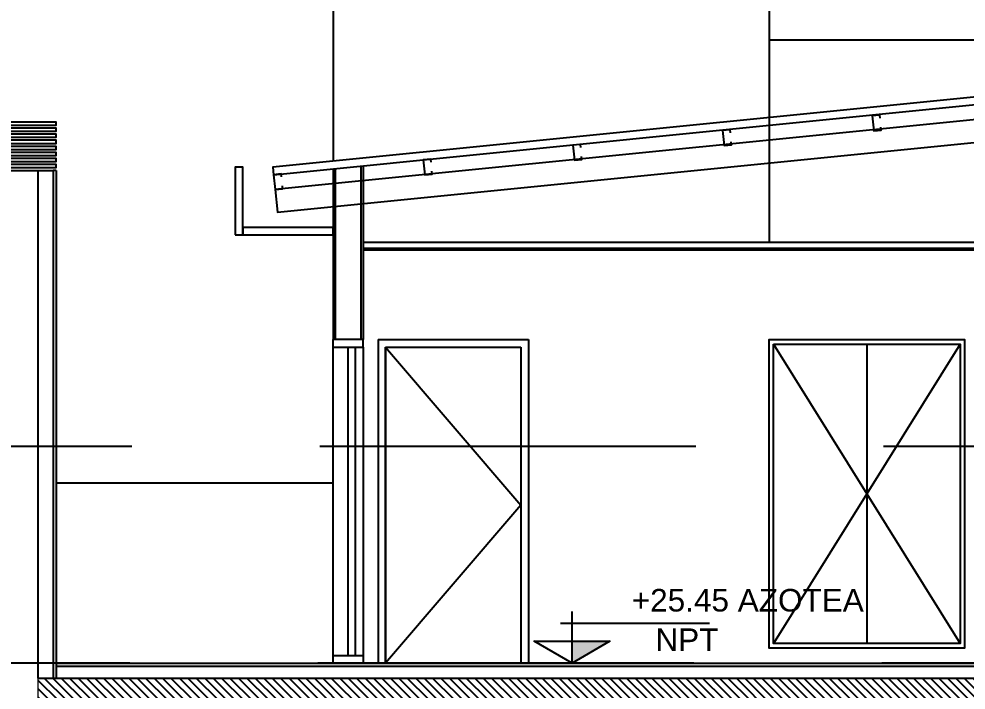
# Model space of a CAD drawing. Header units: metres. Extents: x 126 to 596, y -539 to -70.
# Drawn here: x 353.31 to 359.61, y -371.82 to -367.36 of the extents above; entities that cross this region are included whole.
import ezdxf
from ezdxf.enums import TextEntityAlignment as Align

# ---------------------------------------------------------------- set-up
doc = ezdxf.new("R2010")
doc.units = ezdxf.units.M
doc.header["$LTSCALE"] = 10
doc.linetypes.add('HIDDEN', pattern=[0.375, 0.25, -0.125])
for name, color, linetype in [('0.1', 1, 'Continuous'), ('01', 1, 'Continuous'), ('3', 3, 'Continuous'), ('A- Hatch Hormigon', 255, 'Continuous'), ('A-Muros', 4, 'Continuous'), ('A-NIVELES', 1, 'Continuous'), ('A-Pisos', 1, 'Continuous'), ('A-Proyección', 1, 'HIDDEN'), ('A-Revoques', 1, 'Continuous'), ('Dr Ejes en bloque', 4, 'Continuous'), ('PISO', 251, 'Continuous'), ('V-01', 1, 'Continuous')]:
    doc.layers.add(name, color=color, linetype=linetype)
doc.layers.add('Dr Contorno exterior torre', color=31, linetype='Continuous', transparency=0.5)
doc.layers.add('PILAR_HORMIGON', color=5, linetype='Continuous', lineweight=20)
doc.styles.add('Arial', font='arial.ttf')
doc.styles.add('COTAS', font='ROMANS.shx', dxfattribs={"width": 0.7})

# ---------------------------------------------------------------- blocks, each defined once
blk = doc.blocks.new('niveles')
at = {"layer": 'PISO', "linetype": 'HIDDEN'}
for p, q in [((572.1651, -271.3236, 0), (533.1869, -271.3237, 0)), ((572.152, -272.7636), (533.4553, -272.7636))]:
    blk.add_line(p, q, dxfattribs=at)
blk = doc.blocks.new('NivelGen')
blk.add_hatch(color=256).paths.add_polyline_path([(0.2515, 0.1452), (0, 0.1452), (0, 0)])
for p, q in [((0, 0), (0, 0.3426)), ((-0.0768, 0.2658), (0.9127, 0.2658))]:
    blk.add_line(p, q)
at = {"const_width": 0.01}
blk.add_lwpolyline([(-0.2515, 0.1452), (0, 0), (0.2515, 0.1452)], dxfattribs=at)
blk.add_lwpolyline([(0, 0), (-0.2515, 0.1452), (0.2515, 0.1452), (0, 0)])
at = {"style": 'COTAS', "width": 0.7}
for tag, p in [('NIVEL', (0.9732, 0.3652)), ('NPT.INT', (0.9732, 0.0475))]:
    blk.add_attdef(tag, text='', height=0.2, dxfattribs=at).set_placement(p, align=Align.RIGHT)

msp = doc.modelspace()

# ---------------------------------------------------------------- hatches: boundary and pattern name
at = {"layer": 'A- Hatch Hormigon'}
h = msp.add_hatch(dxfattribs=at)
h.set_pattern_fill('ANSI31', color=256, scale=0.0125, angle=-90, style=0)
h.set_pattern_definition([(315, (0, -30), (0.0280633004, 0.0280633004), [])])
h.paths.add_polyline_path([(355.3955, -371.8898), (355.3955, -372.3448), (355.5955, -372.3448), (355.5955, -371.8898), (358.1957, -371.8898), (358.1957, -372.3448), (358.3957, -372.3448), (358.3957, -371.8898), (364.8453, -371.8898), (364.8453, -372.3448), (365.0453, -372.3448), (365.0456, -371.866), (365.5445, -371.8648), (365.5445, -371.7448), (353.4349, -371.7448), (353.4349, -371.8898)])
h.paths.add_polyline_path([(340.7442, -371.7448), (340.7442, -371.8948), (340.7442, -372.3448), (340.9456, -372.3448), (340.9456, -371.8898), (346.3948, -371.8898), (346.3948, -372.3448), (346.5948, -372.3448), (346.5948, -371.8898), (351.6451, -371.8898), (351.6451, -372.3447), (351.8451, -372.3448), (351.8453, -371.8893), (353.1782, -371.8898), (353.1782, -371.7448)])

# ---------------------------------------------------------------- linework, layer by layer
at = {"color": 1}
for p, q in [((355.3955, -365.1448, 0), (355.3955, -368.3084, 0)), ((358.295, -365.1448, 0), (358.295, -368.8477, 0)), ((355.3955, -369.5448, 0), (355.3955, -369.4948, 0)), ((355.5955, -369.5448, 0), (355.5955, -369.4948, 0)), ((355.6951, -369.4948), (356.6951, -369.4948)), ((355.3955, -371.6448, 0), (355.3955, -369.5448, 0)), ((355.3955, -369.5448, 0), (355.5955, -369.5448, 0)), ((355.4955, -371.5948, 0), (355.4955, -369.5448, 0)), ((355.5455, -371.5948, 0), (355.5455, -369.5448, 0)), ((355.7451, -371.6448), (355.7451, -369.5448)), ((355.7451, -369.5448), (356.6451, -369.5448)), ((355.7451, -369.5448), (356.6451, -370.5948)), ((353.5549, -370.4474, 0), (355.3955, -370.4475, 0)), ((356.6451, -370.5948), (355.7451, -371.6448))]:
    msp.add_line(p, q, dxfattribs=at)
at = {"color": 1, "elevation": 0}
for points in [[(353.0582, -368.0698), (353.5549, -368.0698), (353.5549, -368.0498), (353.0582, -368.0498), (353.0582, -368.0698)], [(353.0582, -368.1098), (353.5549, -368.1098), (353.5549, -368.0898), (353.0582, -368.0898), (353.0582, -368.1098)], [(353.0582, -368.1498), (353.5549, -368.1498), (353.5549, -368.1298), (353.0582, -368.1298), (353.0582, -368.1498)], [(353.0582, -368.1898), (353.5549, -368.1898), (353.5549, -368.1698), (353.0582, -368.1698), (353.0582, -368.1898)], [(353.0582, -368.2298), (353.5549, -368.2298), (353.5549, -368.2098), (353.0582, -368.2098), (353.0582, -368.2298)], [(353.0582, -368.2698), (353.5549, -368.2698), (353.5549, -368.2498), (353.0582, -368.2498), (353.0582, -368.2698)], [(353.0582, -368.3098), (353.5549, -368.3098), (353.5549, -368.2898), (353.0582, -368.2898), (353.0582, -368.3098)], [(353.0582, -368.3498), (353.5549, -368.3498), (353.5549, -368.3298), (353.0582, -368.3298), (353.0582, -368.3498)], [(353.5549, -371.6448), (355.3955, -371.6448)], [(353.5549, -371.6648), (355.3955, -371.6648)], [(355.3955, -371.6448), (362.9406, -371.6448)], [(355.3955, -371.6648), (362.9406, -371.6648)]]:
    msp.add_lwpolyline(points, dxfattribs=at)
at = {"color": 1}
for points in [[(355.6951, -369.4948), (355.6951, -371.6448)], [(356.6951, -369.4948), (356.6951, -371.6448)], [(355.7451, -369.5448), (355.7451, -371.6448)], [(356.6451, -369.5448), (356.6451, -371.6448)]]:
    msp.add_lwpolyline(points, dxfattribs=at)
at = {"layer": '0.1', "elevation": 0}
msp.add_lwpolyline([(362.9406, -367.7047), (355.0104, -368.4977), (355.0254, -368.6469), (362.9406, -367.8554)], dxfattribs=at)
at = {"layer": '0.1'}
for points in [[(358.295, -369.4948), (358.295, -369.4948), (359.595, -369.4948), (359.595, -371.5448), (358.295, -371.5448)], [(358.325, -369.5248), (359.565, -369.5248), (359.565, -371.5148), (358.325, -371.5148)]]:
    msp.add_lwpolyline(points, close=True, dxfattribs=at)
for points in [[(358.325, -369.5248), (358.945, -370.5198), (358.325, -371.5148)], [(358.945, -369.5248), (358.945, -371.5148)], [(359.565, -369.5248), (358.945, -370.5198), (359.565, -371.5148)]]:
    msp.add_lwpolyline(points, dxfattribs=at)
at = {"layer": '01'}
msp.add_line((355.0005, -368.3982, 0), (362.9406, -367.6042, 0), dxfattribs=at)
at = {"layer": '01', "elevation": 0}
msp.add_lwpolyline([(362.9406, -367.5539), (354.9955, -368.3484), (355.0005, -368.3982)], dxfattribs=at)
at = {"layer": '01', "color": 3, "elevation": 0}
for points in [[(359.0331, -368.022), (359.0311, -368.0021), (358.9813, -368.0071), (358.9913, -368.1066), (359.041, -368.1016), (359.039, -368.0817)], [(358.9813, -368.0071), (358.9913, -368.1066)], [(358.0379, -368.1198), (358.0359, -368.0999), (357.9861, -368.1049), (357.9961, -368.2044), (358.0458, -368.1994), (358.0438, -368.1795)], [(357.9861, -368.1049), (357.9961, -368.2044)], [(357.0427, -368.2176), (357.0407, -368.1977), (356.9909, -368.2026), (357.0009, -368.3021), (357.0506, -368.2972), (357.0486, -368.2773)], [(356.9909, -368.2026), (357.0009, -368.3021)], [(356.0474, -368.3153), (356.0455, -368.2954), (355.9957, -368.3004), (356.0057, -368.3999), (356.0554, -368.3949), (356.0534, -368.375)], [(355.9957, -368.3004), (356.0057, -368.3999)], [(355.0522, -368.4131), (355.0502, -368.3932), (355.0005, -368.3982), (355.0104, -368.4977), (355.0602, -368.4927), (355.0582, -368.4728)], [(355.0005, -368.3982), (355.0104, -368.4977)]]:
    msp.add_lwpolyline(points, dxfattribs=at)
at = {"layer": '3', "elevation": 0}
msp.add_lwpolyline([(354.7455, -368.7984), (354.7955, -368.7984), (354.7955, -368.3484), (354.7455, -368.3484)], close=True, dxfattribs=at)
msp.add_lwpolyline([(354.7955, -368.7984), (355.3955, -368.7984), (355.3955, -368.7484), (354.7955, -368.7484), (354.7955, -368.7984)], dxfattribs=at)
at = {"layer": 'A-Muros'}
for p, q in [((353.4349, -371.7448, 0), (353.4349, -368.3698, 0)), ((353.4349, -368.3698, 0), (353.5349, -368.3698, 0)), ((353.5349, -368.3698, 0), (353.5349, -371.7448, 0)), ((355.5805, -369.4948, 0), (355.4105, -369.4948, 0))]:
    msp.add_line(p, q, dxfattribs=at)
at = {"layer": 'A-Muros', "elevation": 0}
for points in [[(355.4105, -368.3572), (355.4105, -369.4948)], [(355.5805, -368.3402), (355.5805, -369.4948)]]:
    msp.add_lwpolyline(points, dxfattribs=at)
at = {"layer": 'A-Pisos'}
msp.add_lwpolyline([(362.9406, -367.5036), (358.295, -367.5036)], dxfattribs=at)
at = {"layer": 'A-Pisos', "elevation": 0}
msp.add_lwpolyline([(355.5955, -369.5448), (355.5955, -371.6448)], dxfattribs=at)
msp.add_lwpolyline([(355.3955, -371.5948), (355.5955, -371.5948), (355.5955, -371.6448), (355.3955, -371.6448)], close=True, dxfattribs=at)
at = {"layer": 'A-Proyección', "color": 2, "linetype": 'Continuous', "elevation": 0}
for points in [[(355.5955, -368.8877), (356.2193, -368.8877), (356.2193, -368.8877), (360.8294, -368.8877)], [(355.5955, -368.8977), (356.2193, -368.8977), (356.2193, -368.8977), (360.8294, -368.8977)]]:
    msp.add_lwpolyline(points, dxfattribs=at)
at = {"layer": 'A-Revoques'}
for p, q in [((353.1782, -368.3698, 0), (353.4349, -368.3698, 0)), ((353.5549, -368.3698, 0), (353.5349, -368.3698, 0)), ((353.5549, -368.3698, 0), (353.5549, -371.7448, 0)), ((355.5955, -369.4948, 0), (355.3955, -369.4948, 0))]:
    msp.add_line(p, q, dxfattribs=at)
at = {"layer": 'A-Revoques', "elevation": 0}
for points in [[(355.5955, -368.3387), (355.5955, -369.4948)], [(355.3955, -368.3587), (355.3955, -369.4948)]]:
    msp.add_lwpolyline(points, dxfattribs=at)
at = {"layer": 'Dr Contorno exterior torre'}
msp.add_line((353.4349, -371.7448, 0), (365.5656, -371.7448, 0), dxfattribs=at)
at = {"layer": 'PILAR_HORMIGON', "color": 5, "elevation": 0}
msp.add_lwpolyline([(353.4349, -371.7448), (365.5445, -371.7448), (365.5445, -371.8648), (365.0456, -371.866), (365.0453, -372.3448), (364.8453, -372.3448), (364.8453, -371.8898), (358.3957, -371.8898), (358.3957, -372.3448), (358.1957, -372.3448), (358.1957, -371.8898), (355.5955, -371.8898), (355.5955, -372.3448), (355.3955, -372.3448), (355.3955, -371.8898), (353.4349, -371.8898), (353.4349, -371.7448)], dxfattribs=at)
at = {"layer": 'V-01', "elevation": 0}
msp.add_lwpolyline([(355.5955, -368.8477), (356.1793, -368.8477), (356.1793, -368.8477), (360.8294, -368.8477)], dxfattribs=at)

# ---------------------------------------------------------------- block references
at = {"layer": 'A-NIVELES'}
ref = msp.add_blockref('NivelGen', (356.9854, -371.6448, 0), dxfattribs=at)
ref.add_attrib('NIVEL', '+25.45 AZOTEA', dxfattribs={"layer": '0', "height": 0.15, "style": 'Arial'}).set_placement((358.925, -371.3022, 0), align=Align.RIGHT)
ref.add_attrib('NPT.INT', 'NPT', dxfattribs={"layer": '0', "height": 0.15, "style": 'Arial'}).set_placement((357.9586, -371.5645, 0), align=Align.RIGHT)
at = {"layer": 'Dr Ejes en bloque'}
msp.add_blockref('niveles', (-195.608, -98.8812, 0), dxfattribs=at)

doc.saveas('drawing.dxf')
